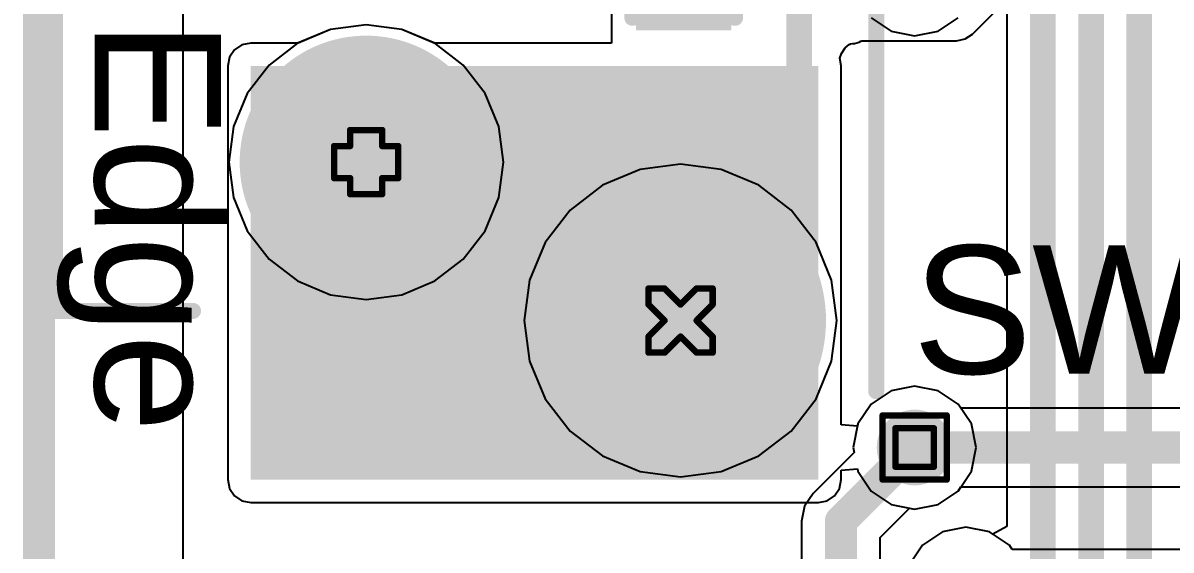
# Model space of a CAD drawing. Header units: inches. Extents: x -8 to 210, y -39 to 109.
# Drawn here: x -0.13 to 8.96, y 39.95 to 44.13 of the extents above; entities that cross this region are included whole.
import ezdxf

# ---------------------------------------------------------------- set-up
doc = ezdxf.new("R2010")
doc.units = ezdxf.units.IN
for name, color, linetype in [('Bottom Layer', 5, 'Continuous'), ('Bottom Overlay', 54, 'Continuous'), ('Bottom Paste', 16, 'Continuous'), ('Bottom Solder', 6, 'Continuous'), ('Drill Drawing', 1, 'Continuous'), ('Multi-Layer', 9, 'Continuous'), ('Pad Holes', 156, 'Continuous'), ('Top Board_outline-Bottom 3D Body', 216, 'Continuous'), ('Top Layer', 1, 'Continuous'), ('Top Overlay', 2, 'Continuous'), ('Top Solder', 216, 'Continuous'), ('Via Holes', 16, 'Continuous')]:
    doc.layers.add(name, color=color, linetype=linetype)
doc.styles.add('Arial', font='', dxfattribs={"height": 0.2})
doc.styles.get('Arial').set_extended_font_data('Arial')

# ---------------------------------------------------------------- blocks, each defined once
blk = doc.blocks.new('1825027_8_24')
at = {"layer": 'Bottom Layer'}
h = blk.add_hatch(color=5, dxfattribs=at)
edge = h.paths.add_edge_path()
edge.add_arc((-3.505, 1.245), 1.05, 0, 360)
h = blk.add_hatch(color=5, dxfattribs=at)
edge = h.paths.add_edge_path()
edge.add_arc((3.505, 1.245), 1.05, 0, 360)
h = blk.add_hatch(color=5, dxfattribs=at)
edge = h.paths.add_edge_path()
edge.add_arc((-2.25, -1.245), 0.9, 0, 360)
h = blk.add_hatch(color=5, dxfattribs=at)
edge = h.paths.add_edge_path()
edge.add_arc((2.25, -1.245), 0.9, 0, 360)
at = {"layer": 'Bottom Solder'}
h = blk.add_hatch(color=6, dxfattribs=at)
edge = h.paths.add_edge_path()
edge.add_arc((-3.505, 1.245), 1.1516, 0, 360)
h = blk.add_hatch(color=6, dxfattribs=at)
edge = h.paths.add_edge_path()
edge.add_arc((3.505, 1.245), 1.1516, 0, 360)
h = blk.add_hatch(color=6, dxfattribs=at)
edge = h.paths.add_edge_path()
edge.add_arc((-2.25, -1.245), 1.0016, 0, 360)
h = blk.add_hatch(color=6, dxfattribs=at)
edge = h.paths.add_edge_path()
edge.add_arc((2.25, -1.245), 1.0016, 0, 360)
at = {"layer": 'Multi-Layer'}
h = blk.add_hatch(color=9, dxfattribs=at)
edge = h.paths.add_edge_path()
edge.add_arc((-3.505, 1.245), 1.05, 0, 360)
h = blk.add_hatch(color=9, dxfattribs=at)
edge = h.paths.add_edge_path()
edge.add_arc((3.505, 1.245), 1.05, 0, 360)
h = blk.add_hatch(color=9, dxfattribs=at)
edge = h.paths.add_edge_path()
edge.add_arc((-2.25, -1.245), 0.9, 0, 360)
h = blk.add_hatch(color=9, dxfattribs=at)
edge = h.paths.add_edge_path()
edge.add_arc((2.25, -1.245), 0.9, 0, 360)
at = {"layer": 'Pad Holes'}
h = blk.add_hatch(color=7, dxfattribs=at)
edge = h.paths.add_edge_path()
edge.add_arc((-3.505, 1.245), 0.65, 0, 360)
h = blk.add_hatch(color=7, dxfattribs=at)
edge = h.paths.add_edge_path()
edge.add_arc((3.505, 1.245), 0.65, 0, 360)
h = blk.add_hatch(color=7, dxfattribs=at)
edge = h.paths.add_edge_path()
edge.add_arc((-2.25, -1.245), 0.55, 0, 360)
h = blk.add_hatch(color=7, dxfattribs=at)
edge = h.paths.add_edge_path()
edge.add_arc((2.25, -1.245), 0.55, 0, 360)
at = {"layer": 'Top Layer'}
h = blk.add_hatch(color=1, dxfattribs=at)
edge = h.paths.add_edge_path()
edge.add_arc((-3.505, 1.245), 1.05, 0, 360)
h = blk.add_hatch(color=1, dxfattribs=at)
edge = h.paths.add_edge_path()
edge.add_arc((3.505, 1.245), 1.05, 0, 360)
h = blk.add_hatch(color=1, dxfattribs=at)
edge = h.paths.add_edge_path()
edge.add_arc((-2.25, -1.245), 0.9, 0, 360)
h = blk.add_hatch(color=1, dxfattribs=at)
edge = h.paths.add_edge_path()
edge.add_arc((2.25, -1.245), 0.9, 0, 360)
at = {"layer": 'Top Solder'}
h = blk.add_hatch(color=216, dxfattribs=at)
edge = h.paths.add_edge_path()
edge.add_arc((-3.505, 1.245), 1.1516, 0, 360)
h = blk.add_hatch(color=216, dxfattribs=at)
edge = h.paths.add_edge_path()
edge.add_arc((3.505, 1.245), 1.1516, 0, 360)
h = blk.add_hatch(color=216, dxfattribs=at)
edge = h.paths.add_edge_path()
edge.add_arc((-2.25, -1.245), 1.0016, 0, 360)
h = blk.add_hatch(color=216, dxfattribs=at)
edge = h.paths.add_edge_path()
edge.add_arc((2.25, -1.245), 1.0016, 0, 360)
at = {"layer": 'Top Overlay'}
for points in [[(4.064, 2.794, 0.127, 0.127, 0), (-4.0132, 2.794, 0.127, 0.127, 0)], [(-3.429, -3.7084, 0.127, 0.127, 0), (-3.429, -2.6162, 0.127, 0.127, 0)], [(3.429, -3.7084, 0.127, 0.127, 0), (3.429, -2.6162, 0.127, 0.127, 0)], [(3.429, -3.7084, 0.127, 0.127, 0), (-3.429, -3.7084, 0.127, 0.127, 0)]]:
    blk.add_lwpolyline(points, format="xyseb", dxfattribs=at)
for points in [[(-4.045, 2.794, 0.0635, 0.0635, 1), (-3.9815, 2.794, 0.0635, 0.0635, 1)], [(4.0322, 2.794, 0.0635, 0.0635, 1), (4.0957, 2.794, 0.0635, 0.0635, 1)], [(-3.4607, -2.6162, 0.0635, 0.0635, 1), (-3.3973, -2.6162, 0.0635, 0.0635, 1)], [(3.3973, -2.6162, 0.0635, 0.0635, 1), (3.4607, -2.6162, 0.0635, 0.0635, 1)], [(-3.4607, -3.7084, 0.0635, 0.0635, 1), (-3.3973, -3.7084, 0.0635, 0.0635, 1)], [(-3.4607, -3.7084, 0.0635, 0.0635, 1), (-3.3973, -3.7084, 0.0635, 0.0635, 1)], [(3.3973, -3.7084, 0.0635, 0.0635, 1), (3.4607, -3.7084, 0.0635, 0.0635, 1)], [(3.3973, -3.7084, 0.0635, 0.0635, 1), (3.4607, -3.7084, 0.0635, 0.0635, 1)]]:
    blk.add_lwpolyline(points, format="xyseb", close=True, dxfattribs=at)
at = {"layer": 'Top Overlay', "style": 'Arial'}
blk.add_text('PCB Edge', height=1, dxfattribs=at).set_placement((-2.1336, -3.3937))
blk = doc.blocks.new('C___0402_B_135')
at = {"layer": 'Bottom Layer'}
for points in [[(-0.2413, 0.3175), (-0.2413, -0.3175), (-0.6985, -0.3175), (-0.6985, 0.3175)], [(0.6985, 0.3175), (0.6985, -0.3175), (0.2413, -0.3175), (0.2413, 0.3175)]]:
    blk.add_hatch(color=5, dxfattribs=at).paths.add_polyline_path(points)
at = {"layer": 'Bottom Paste'}
for points in [[(-0.2413, 0.3175), (-0.2413, -0.3175), (-0.6985, -0.3175), (-0.6985, 0.3175)], [(0.6985, 0.3175), (0.6985, -0.3175), (0.2413, -0.3175), (0.2413, 0.3175)]]:
    blk.add_hatch(color=16, dxfattribs=at).paths.add_polyline_path(points)
at = {"layer": 'Bottom Solder'}
for points in [[(-0.1813, 0.3775), (-0.1813, -0.3775), (-0.7585, -0.3775), (-0.7585, 0.3775)], [(0.7585, 0.3775), (0.7585, -0.3775), (0.1813, -0.3775), (0.1813, 0.3775)]]:
    blk.add_hatch(color=6, dxfattribs=at).paths.add_polyline_path(points)
at = {"layer": 'Bottom Overlay'}
for points in [[(-0.7874, -0.4064, 0.127, 0.127, 0), (-0.7874, 0.4064, 0.127, 0.127, 0)], [(-0.2794, 0.4064, 0.127, 0.127, 0), (-0.7874, 0.4064, 0.127, 0.127, 0)], [(0.7874, 0.4064, 0.127, 0.127, 0), (0.2794, 0.4064, 0.127, 0.127, 0)], [(0.7874, -0.4064, 0.127, 0.127, 0), (0.7874, 0.4064, 0.127, 0.127, 0)], [(-0.2794, -0.4064, 0.127, 0.127, 0), (-0.7874, -0.4064, 0.127, 0.127, 0)], [(0.7874, -0.4064, 0.127, 0.127, 0), (0.2794, -0.4064, 0.127, 0.127, 0)]]:
    blk.add_lwpolyline(points, format="xyseb", dxfattribs=at)
for points in [[(-0.8191, 0.4064, 0.0635, 0.0635, 1), (-0.7556, 0.4064, 0.0635, 0.0635, 1)], [(-0.8191, 0.4064, 0.0635, 0.0635, 1), (-0.7556, 0.4064, 0.0635, 0.0635, 1)], [(-0.3111, 0.4064, 0.0635, 0.0635, 1), (-0.2477, 0.4064, 0.0635, 0.0635, 1)], [(0.2477, 0.4064, 0.0635, 0.0635, 1), (0.3111, 0.4064, 0.0635, 0.0635, 1)], [(0.7556, 0.4064, 0.0635, 0.0635, 1), (0.8191, 0.4064, 0.0635, 0.0635, 1)], [(0.7556, 0.4064, 0.0635, 0.0635, 1), (0.8191, 0.4064, 0.0635, 0.0635, 1)], [(-0.8191, -0.4064, 0.0635, 0.0635, 1), (-0.7556, -0.4064, 0.0635, 0.0635, 1)], [(-0.8191, -0.4064, 0.0635, 0.0635, 1), (-0.7556, -0.4064, 0.0635, 0.0635, 1)], [(-0.3111, -0.4064, 0.0635, 0.0635, 1), (-0.2477, -0.4064, 0.0635, 0.0635, 1)], [(0.2477, -0.4064, 0.0635, 0.0635, 1), (0.3111, -0.4064, 0.0635, 0.0635, 1)], [(0.7556, -0.4064, 0.0635, 0.0635, 1), (0.8191, -0.4064, 0.0635, 0.0635, 1)], [(0.7556, -0.4064, 0.0635, 0.0635, 1), (0.8191, -0.4064, 0.0635, 0.0635, 1)]]:
    blk.add_lwpolyline(points, format="xyseb", close=True, dxfattribs=at)

msp = doc.modelspace()

# ---------------------------------------------------------------- hatches: boundary and pattern name
at = {"layer": 'Bottom Layer'}
msp.add_hatch(color=5, dxfattribs=at).paths.add_polyline_path([(1.6764, 40.513), (6.1722, 40.513), (6.1722, 43.7896), (1.6764, 43.7896)])
h = msp.add_hatch(color=5, dxfattribs=at)
edge = h.paths.add_edge_path()
edge.add_arc((6.9342, 40.767), 0.3, 0, 360)
at = {"layer": 'Top Layer'}
h = msp.add_hatch(color=1, dxfattribs=at)
edge = h.paths.add_edge_path()
edge.add_arc((6.9342, 40.767), 0.3, 0, 360)
at = {"layer": 'Via Holes'}
h = msp.add_hatch(color=7, dxfattribs=at)
edge = h.paths.add_edge_path()
edge.add_arc((6.9342, 40.767), 0.15, 0, 360)

# ---------------------------------------------------------------- linework, layer by layer
at = {"layer": 'Bottom Layer'}
for p, q in [((1.1426, 24.8412), (1.1426, 56.8448)), ((7.3926, 44.0424), (8.6085, 45.2583)), ((4.5339, 44.2341), (4.5339, 43.9709)), ((2.5908, 44.1147), (2.3094, 44.0777)), ((2.8722, 44.0777), (2.5908, 44.1147)), ((2.3094, 44.0777), (2.0517, 43.9709)), ((3.1299, 43.9709), (2.8722, 44.0777)), ((7.3338, 44.0031), (7.3926, 44.0424)), ((1.5482, 43.9178), (1.5089, 43.859)), ((1.607, 43.9571), (1.5482, 43.9178)), ((1.6764, 43.9709), (1.607, 43.9571)), ((2.0517, 43.9709), (1.6764, 43.9709)), ((4.5339, 43.9709), (3.1299, 43.9709)), ((6.3552, 43.8881), (6.3834, 43.9319)), ((6.3834, 43.9319), (6.4151, 43.9591)), ((6.4151, 43.9591), (6.4262, 43.9639)), ((6.4262, 43.9639), (6.4416, 43.967)), ((6.4416, 43.967), (6.4573, 43.9666)), ((6.4573, 43.9666), (6.4759, 43.9738)), ((6.4759, 43.9738), (6.4956, 43.9777)), ((6.4956, 43.9777), (6.5086, 43.9864)), ((6.5086, 43.9864), (6.5161, 43.9893)), ((6.5161, 43.9893), (7.2644, 43.9893)), ((7.2644, 43.9893), (7.3338, 44.0031)), ((1.5089, 43.859), (1.4951, 43.7896)), ((6.3411, 43.852), (6.3552, 43.8881)), ((6.3535, 43.7896), (6.3411, 43.852)), ((1.4951, 43.7896), (1.4951, 40.513)), ((6.3535, 40.9476), (6.3535, 43.7896)), ((6.7478, 41.2171), (6.5897, 41.1115)), ((6.9342, 41.2542), (6.7478, 41.2171)), ((7.1206, 41.2171), (6.9342, 41.2542)), ((7.2787, 41.1115), (7.1206, 41.2171)), ((6.5897, 41.1115), (6.4841, 40.9534)), ((7.3012, 41.0778), (7.2787, 41.1115)), ((9.412, 41.0778), (7.3012, 41.0778)), ((6.4805, 40.9351), (6.3535, 40.9476)), ((6.4841, 40.9534), (6.4805, 40.9351)), ((6.3535, 40.5864), (6.4805, 40.5989)), ((6.3535, 40.513), (6.3535, 40.5864)), ((6.4805, 40.5989), (6.4841, 40.5806)), ((6.4841, 40.5806), (6.5897, 40.4225)), ((1.4951, 40.513), (1.5089, 40.4436)), ((6.3397, 40.4436), (6.3535, 40.513)), ((1.5089, 40.4436), (1.5482, 40.3848)), ((1.5482, 40.3848), (1.607, 40.3455)), ((6.2416, 40.3455), (6.3004, 40.3848)), ((6.3004, 40.3848), (6.3397, 40.4436)), ((6.5897, 40.4225), (6.7478, 40.3169)), ((7.1206, 40.3169), (7.2787, 40.4225)), ((7.2787, 40.4225), (7.3012, 40.4562)), ((7.3012, 40.4562), (9.412, 40.4562)), ((1.607, 40.3455), (1.6764, 40.3317)), ((1.6764, 40.3317), (6.1722, 40.3317)), ((6.1722, 40.3317), (6.2416, 40.3455)), ((6.7478, 40.3169), (6.9342, 40.2798)), ((6.9342, 40.2798), (7.1206, 40.3169)), ((7.1542, 40.0995), (6.9961, 39.9939)), ((7.3406, 40.1366), (7.1542, 40.0995)), ((7.527, 40.0995), (7.3406, 40.1366)), ((7.6851, 39.9939), (7.527, 40.0995)), ((6.9961, 39.9939), (6.8905, 39.8358)), ((7.7076, 39.9602), (7.6851, 39.9939)), ((9.412, 39.9602), (7.7076, 39.9602))]:
    msp.add_line(p, q, dxfattribs=at)
for points in [[(6.0198, 43.0616, 0.2032, 0.2032, 0), (6.0198, 45.6184, 0.2032, 0.2032, 0)], [(6.9342, 40.767, 0.254, 0.254, 0), (9.779, 40.767, 0.254, 0.254, 0)]]:
    msp.add_lwpolyline(points, format="xyseb", dxfattribs=at)
for points in [[(5.969, 43.0616, 0.1016, 0.1016, 1), (6.0706, 43.0616, 0.1016, 0.1016, 1)], [(6.8707, 40.767, 0.127, 0.127, 1), (6.9977, 40.767, 0.127, 0.127, 1)]]:
    msp.add_lwpolyline(points, format="xyseb", close=True, dxfattribs=at)
at = {"layer": 'Drill Drawing'}
for points in [[(2.4638, 43.1546, 0.0508, 0.0508, 0), (2.4638, 43.2816, 0.0508, 0.0508, 0)], [(2.4638, 43.2816, 0.0508, 0.0508, 0), (2.7178, 43.2816, 0.0508, 0.0508, 0)], [(2.7178, 43.1546, 0.0508, 0.0508, 0), (2.7178, 43.2816, 0.0508, 0.0508, 0)], [(2.3368, 42.9006, 0.0508, 0.0508, 0), (2.3368, 43.1546, 0.0508, 0.0508, 0)], [(2.3368, 43.1546, 0.0508, 0.0508, 0), (2.4638, 43.1546, 0.0508, 0.0508, 0)], [(2.7178, 43.1546, 0.0508, 0.0508, 0), (2.8448, 43.1546, 0.0508, 0.0508, 0)], [(2.8448, 42.9006, 0.0508, 0.0508, 0), (2.8448, 43.1546, 0.0508, 0.0508, 0)], [(2.3368, 42.9006, 0.0508, 0.0508, 0), (2.4638, 42.9006, 0.0508, 0.0508, 0)], [(2.4638, 42.7736, 0.0508, 0.0508, 0), (2.4638, 42.9006, 0.0508, 0.0508, 0)], [(2.7178, 42.9006, 0.0508, 0.0508, 0), (2.8448, 42.9006, 0.0508, 0.0508, 0)], [(2.7178, 42.7736, 0.0508, 0.0508, 0), (2.7178, 42.9006, 0.0508, 0.0508, 0)], [(2.4638, 42.7736, 0.0508, 0.0508, 0), (2.7178, 42.7736, 0.0508, 0.0508, 0)], [(4.8268, 41.8996, 0.0508, 0.0508, 0), (4.8268, 42.0266, 0.0508, 0.0508, 0)], [(4.8268, 42.0266, 0.0508, 0.0508, 0), (4.9538, 42.0266, 0.0508, 0.0508, 0)], [(4.9538, 42.0266, 0.0508, 0.0508, 0), (5.0808, 41.8996, 0.0508, 0.0508, 0)], [(5.0808, 41.8996, 0.0508, 0.0508, 0), (5.2078, 42.0266, 0.0508, 0.0508, 0)], [(5.2078, 42.0266, 0.0508, 0.0508, 0), (5.3348, 42.0266, 0.0508, 0.0508, 0)], [(5.3348, 41.8996, 0.0508, 0.0508, 0), (5.3348, 42.0266, 0.0508, 0.0508, 0)], [(4.8268, 41.8996, 0.0508, 0.0508, 0), (4.9538, 41.7726, 0.0508, 0.0508, 0)], [(5.2078, 41.7726, 0.0508, 0.0508, 0), (5.3348, 41.8996, 0.0508, 0.0508, 0)], [(4.8268, 41.6456, 0.0508, 0.0508, 0), (4.9538, 41.7726, 0.0508, 0.0508, 0)], [(5.2078, 41.7726, 0.0508, 0.0508, 0), (5.3348, 41.6456, 0.0508, 0.0508, 0)], [(4.8268, 41.5186, 0.0508, 0.0508, 0), (4.8268, 41.6456, 0.0508, 0.0508, 0)], [(4.9538, 41.5186, 0.0508, 0.0508, 0), (5.0808, 41.6456, 0.0508, 0.0508, 0)], [(5.0808, 41.6456, 0.0508, 0.0508, 0), (5.2078, 41.5186, 0.0508, 0.0508, 0)], [(5.3348, 41.5186, 0.0508, 0.0508, 0), (5.3348, 41.6456, 0.0508, 0.0508, 0)], [(4.8268, 41.5186, 0.0508, 0.0508, 0), (4.9538, 41.5186, 0.0508, 0.0508, 0)], [(5.2078, 41.5186, 0.0508, 0.0508, 0), (5.3348, 41.5186, 0.0508, 0.0508, 0)], [(6.6802, 41.021, 0.0508, 0.0508, 0), (7.1882, 41.021, 0.0508, 0.0508, 0)], [(6.6802, 40.513, 0.0508, 0.0508, 0), (6.6802, 41.021, 0.0508, 0.0508, 0)], [(7.1882, 40.513, 0.0508, 0.0508, 0), (7.1882, 41.021, 0.0508, 0.0508, 0)], [(6.7818, 40.9194, 0.0508, 0.0508, 0), (7.0866, 40.9194, 0.0508, 0.0508, 0)], [(6.7818, 40.6146, 0.0508, 0.0508, 0), (6.7818, 40.9194, 0.0508, 0.0508, 0)], [(7.0866, 40.6146, 0.0508, 0.0508, 0), (7.0866, 40.9194, 0.0508, 0.0508, 0)], [(6.7818, 40.6146, 0.0508, 0.0508, 0), (7.0866, 40.6146, 0.0508, 0.0508, 0)], [(6.6802, 40.513, 0.0508, 0.0508, 0), (7.1882, 40.513, 0.0508, 0.0508, 0)]]:
    msp.add_lwpolyline(points, format="xyseb", dxfattribs=at)
for points in [[(2.4511, 43.2816, 0.0254, 0.0254, 1), (2.4765, 43.2816, 0.0254, 0.0254, 1)], [(2.4511, 43.2816, 0.0254, 0.0254, 1), (2.4765, 43.2816, 0.0254, 0.0254, 1)], [(2.7051, 43.2816, 0.0254, 0.0254, 1), (2.7305, 43.2816, 0.0254, 0.0254, 1)], [(2.7051, 43.2816, 0.0254, 0.0254, 1), (2.7305, 43.2816, 0.0254, 0.0254, 1)], [(2.3241, 43.1546, 0.0254, 0.0254, 1), (2.3495, 43.1546, 0.0254, 0.0254, 1)], [(2.3241, 43.1546, 0.0254, 0.0254, 1), (2.3495, 43.1546, 0.0254, 0.0254, 1)], [(2.4511, 43.1546, 0.0254, 0.0254, 1), (2.4765, 43.1546, 0.0254, 0.0254, 1)], [(2.4511, 43.1546, 0.0254, 0.0254, 1), (2.4765, 43.1546, 0.0254, 0.0254, 1)], [(2.7051, 43.1546, 0.0254, 0.0254, 1), (2.7305, 43.1546, 0.0254, 0.0254, 1)], [(2.7051, 43.1546, 0.0254, 0.0254, 1), (2.7305, 43.1546, 0.0254, 0.0254, 1)], [(2.8321, 43.1546, 0.0254, 0.0254, 1), (2.8575, 43.1546, 0.0254, 0.0254, 1)], [(2.8321, 43.1546, 0.0254, 0.0254, 1), (2.8575, 43.1546, 0.0254, 0.0254, 1)], [(2.3241, 42.9006, 0.0254, 0.0254, 1), (2.3495, 42.9006, 0.0254, 0.0254, 1)], [(2.3241, 42.9006, 0.0254, 0.0254, 1), (2.3495, 42.9006, 0.0254, 0.0254, 1)], [(2.4511, 42.9006, 0.0254, 0.0254, 1), (2.4765, 42.9006, 0.0254, 0.0254, 1)], [(2.4511, 42.9006, 0.0254, 0.0254, 1), (2.4765, 42.9006, 0.0254, 0.0254, 1)], [(2.7051, 42.9006, 0.0254, 0.0254, 1), (2.7305, 42.9006, 0.0254, 0.0254, 1)], [(2.7051, 42.9006, 0.0254, 0.0254, 1), (2.7305, 42.9006, 0.0254, 0.0254, 1)], [(2.8321, 42.9006, 0.0254, 0.0254, 1), (2.8575, 42.9006, 0.0254, 0.0254, 1)], [(2.8321, 42.9006, 0.0254, 0.0254, 1), (2.8575, 42.9006, 0.0254, 0.0254, 1)], [(2.4511, 42.7736, 0.0254, 0.0254, 1), (2.4765, 42.7736, 0.0254, 0.0254, 1)], [(2.4511, 42.7736, 0.0254, 0.0254, 1), (2.4765, 42.7736, 0.0254, 0.0254, 1)], [(2.7051, 42.7736, 0.0254, 0.0254, 1), (2.7305, 42.7736, 0.0254, 0.0254, 1)], [(2.7051, 42.7736, 0.0254, 0.0254, 1), (2.7305, 42.7736, 0.0254, 0.0254, 1)], [(4.8141, 42.0266, 0.0254, 0.0254, 1), (4.8395, 42.0266, 0.0254, 0.0254, 1)], [(4.8141, 42.0266, 0.0254, 0.0254, 1), (4.8395, 42.0266, 0.0254, 0.0254, 1)], [(4.9411, 42.0266, 0.0254, 0.0254, 1), (4.9665, 42.0266, 0.0254, 0.0254, 1)], [(4.9411, 42.0266, 0.0254, 0.0254, 1), (4.9665, 42.0266, 0.0254, 0.0254, 1)], [(5.1951, 42.0266, 0.0254, 0.0254, 1), (5.2205, 42.0266, 0.0254, 0.0254, 1)], [(5.1951, 42.0266, 0.0254, 0.0254, 1), (5.2205, 42.0266, 0.0254, 0.0254, 1)], [(5.3221, 42.0266, 0.0254, 0.0254, 1), (5.3475, 42.0266, 0.0254, 0.0254, 1)], [(5.3221, 42.0266, 0.0254, 0.0254, 1), (5.3475, 42.0266, 0.0254, 0.0254, 1)], [(4.8141, 41.8996, 0.0254, 0.0254, 1), (4.8395, 41.8996, 0.0254, 0.0254, 1)], [(4.8141, 41.8996, 0.0254, 0.0254, 1), (4.8395, 41.8996, 0.0254, 0.0254, 1)], [(5.0681, 41.8996, 0.0254, 0.0254, 1), (5.0935, 41.8996, 0.0254, 0.0254, 1)], [(5.0681, 41.8996, 0.0254, 0.0254, 1), (5.0935, 41.8996, 0.0254, 0.0254, 1)], [(5.3221, 41.8996, 0.0254, 0.0254, 1), (5.3475, 41.8996, 0.0254, 0.0254, 1)], [(5.3221, 41.8996, 0.0254, 0.0254, 1), (5.3475, 41.8996, 0.0254, 0.0254, 1)], [(4.9411, 41.7726, 0.0254, 0.0254, 1), (4.9665, 41.7726, 0.0254, 0.0254, 1)], [(4.9411, 41.7726, 0.0254, 0.0254, 1), (4.9665, 41.7726, 0.0254, 0.0254, 1)], [(5.1951, 41.7726, 0.0254, 0.0254, 1), (5.2205, 41.7726, 0.0254, 0.0254, 1)], [(5.1951, 41.7726, 0.0254, 0.0254, 1), (5.2205, 41.7726, 0.0254, 0.0254, 1)], [(4.8141, 41.6456, 0.0254, 0.0254, 1), (4.8395, 41.6456, 0.0254, 0.0254, 1)], [(4.8141, 41.6456, 0.0254, 0.0254, 1), (4.8395, 41.6456, 0.0254, 0.0254, 1)], [(5.0681, 41.6456, 0.0254, 0.0254, 1), (5.0935, 41.6456, 0.0254, 0.0254, 1)], [(5.0681, 41.6456, 0.0254, 0.0254, 1), (5.0935, 41.6456, 0.0254, 0.0254, 1)], [(5.3221, 41.6456, 0.0254, 0.0254, 1), (5.3475, 41.6456, 0.0254, 0.0254, 1)], [(5.3221, 41.6456, 0.0254, 0.0254, 1), (5.3475, 41.6456, 0.0254, 0.0254, 1)], [(4.8141, 41.5186, 0.0254, 0.0254, 1), (4.8395, 41.5186, 0.0254, 0.0254, 1)], [(4.8141, 41.5186, 0.0254, 0.0254, 1), (4.8395, 41.5186, 0.0254, 0.0254, 1)], [(4.9411, 41.5186, 0.0254, 0.0254, 1), (4.9665, 41.5186, 0.0254, 0.0254, 1)], [(4.9411, 41.5186, 0.0254, 0.0254, 1), (4.9665, 41.5186, 0.0254, 0.0254, 1)], [(5.1951, 41.5186, 0.0254, 0.0254, 1), (5.2205, 41.5186, 0.0254, 0.0254, 1)], [(5.1951, 41.5186, 0.0254, 0.0254, 1), (5.2205, 41.5186, 0.0254, 0.0254, 1)], [(5.3221, 41.5186, 0.0254, 0.0254, 1), (5.3475, 41.5186, 0.0254, 0.0254, 1)], [(5.3221, 41.5186, 0.0254, 0.0254, 1), (5.3475, 41.5186, 0.0254, 0.0254, 1)], [(6.6675, 41.021, 0.0254, 0.0254, 1), (6.6929, 41.021, 0.0254, 0.0254, 1)], [(6.6675, 41.021, 0.0254, 0.0254, 1), (6.6929, 41.021, 0.0254, 0.0254, 1)], [(7.1755, 41.021, 0.0254, 0.0254, 1), (7.2009, 41.021, 0.0254, 0.0254, 1)], [(7.1755, 41.021, 0.0254, 0.0254, 1), (7.2009, 41.021, 0.0254, 0.0254, 1)], [(6.7691, 40.9194, 0.0254, 0.0254, 1), (6.7945, 40.9194, 0.0254, 0.0254, 1)], [(6.7691, 40.9194, 0.0254, 0.0254, 1), (6.7945, 40.9194, 0.0254, 0.0254, 1)], [(7.0739, 40.9194, 0.0254, 0.0254, 1), (7.0993, 40.9194, 0.0254, 0.0254, 1)], [(7.0739, 40.9194, 0.0254, 0.0254, 1), (7.0993, 40.9194, 0.0254, 0.0254, 1)], [(6.7691, 40.6146, 0.0254, 0.0254, 1), (6.7945, 40.6146, 0.0254, 0.0254, 1)], [(6.7691, 40.6146, 0.0254, 0.0254, 1), (6.7945, 40.6146, 0.0254, 0.0254, 1)], [(7.0739, 40.6146, 0.0254, 0.0254, 1), (7.0993, 40.6146, 0.0254, 0.0254, 1)], [(7.0739, 40.6146, 0.0254, 0.0254, 1), (7.0993, 40.6146, 0.0254, 0.0254, 1)], [(6.6675, 40.513, 0.0254, 0.0254, 1), (6.6929, 40.513, 0.0254, 0.0254, 1)], [(6.6675, 40.513, 0.0254, 0.0254, 1), (6.6929, 40.513, 0.0254, 0.0254, 1)], [(7.1755, 40.513, 0.0254, 0.0254, 1), (7.2009, 40.513, 0.0254, 0.0254, 1)], [(7.1755, 40.513, 0.0254, 0.0254, 1), (7.2009, 40.513, 0.0254, 0.0254, 1)]]:
    msp.add_lwpolyline(points, format="xyseb", close=True, dxfattribs=at)
at = {"layer": 'Top Board_outline-Bottom 3D Body'}
msp.add_lwpolyline([(0, 62.484, 0.254, 0.254, 0), (0, 0, 0.254, 0.254, 0)], format="xyseb", dxfattribs=at)
at = {"layer": 'Top Layer'}
for p, q in [((1.1426, 39.6362), (1.1426, 56.8448)), ((7.6653, 45.8178), (7.6653, 40.1418)), ((2.5908, 44.1147), (2.3094, 44.0777)), ((2.8722, 44.0777), (2.5908, 44.1147)), ((6.5897, 44.1706), (6.7478, 44.065)), ((7.1206, 44.065), (7.2787, 44.1706)), ((2.3094, 44.0777), (2.0473, 43.9691)), ((3.1343, 43.9691), (2.8722, 44.0777)), ((6.7478, 44.065), (6.9342, 44.0279)), ((6.9342, 44.0279), (7.1206, 44.065)), ((2.0473, 43.9691), (1.8221, 43.7963)), ((3.3595, 43.7963), (3.1343, 43.9691)), ((1.8221, 43.7963), (1.6493, 43.5711)), ((3.5323, 43.5711), (3.3595, 43.7963)), ((1.6493, 43.5711), (1.5407, 43.309)), ((3.6409, 43.309), (3.5323, 43.5711)), ((1.5407, 43.309), (1.5037, 43.0276)), ((3.6779, 43.0276), (3.6409, 43.309)), ((1.5037, 43.0276), (1.5407, 42.7462)), ((3.6409, 42.7462), (3.6779, 43.0276)), ((5.0808, 43.011), (4.7603, 42.9688)), ((5.4013, 42.9688), (5.0808, 43.011)), ((4.7603, 42.9688), (4.4616, 42.8451)), ((5.7, 42.8451), (5.4013, 42.9688)), ((4.4616, 42.8451), (4.2051, 42.6483)), ((5.9565, 42.6483), (5.7, 42.8451)), ((1.5407, 42.7462), (1.6493, 42.4841)), ((3.5323, 42.4841), (3.6409, 42.7462)), ((4.2051, 42.6483), (4.0083, 42.3918)), ((6.1533, 42.3918), (5.9565, 42.6483)), ((1.6493, 42.4841), (1.8221, 42.2589)), ((3.3595, 42.2589), (3.5323, 42.4841)), ((4.0083, 42.3918), (3.8846, 42.0931)), ((6.277, 42.0931), (6.1533, 42.3918)), ((1.8221, 42.2589), (2.0473, 42.0861)), ((3.1343, 42.0861), (3.3595, 42.2589)), ((2.0473, 42.0861), (2.3094, 41.9775)), ((2.8722, 41.9775), (3.1343, 42.0861)), ((3.8846, 42.0931), (3.8424, 41.7726)), ((6.3192, 41.7726), (6.277, 42.0931)), ((2.3094, 41.9775), (2.5908, 41.9405)), ((2.5908, 41.9405), (2.8722, 41.9775)), ((3.8424, 41.7726), (3.8846, 41.4521)), ((6.277, 41.4521), (6.3192, 41.7726)), ((3.8846, 41.4521), (4.0083, 41.1534)), ((6.1533, 41.1534), (6.277, 41.4521)), ((6.7478, 41.2171), (6.5897, 41.1115)), ((6.9342, 41.2542), (6.7478, 41.2171)), ((7.1206, 41.2171), (6.9342, 41.2542)), ((7.2787, 41.1115), (7.1206, 41.2171)), ((4.0083, 41.1534), (4.2051, 40.8969)), ((5.9565, 40.8969), (6.1533, 41.1534)), ((6.5897, 41.1115), (6.4841, 40.9534)), ((7.3843, 40.9534), (7.2787, 41.1115)), ((6.4841, 40.9534), (6.447, 40.767)), ((7.4214, 40.767), (7.3843, 40.9534)), ((4.2051, 40.8969), (4.4616, 40.7001)), ((5.7, 40.7001), (5.9565, 40.8969)), ((6.447, 40.767), (6.4549, 40.7272)), ((7.3843, 40.5806), (7.4214, 40.767)), ((4.4616, 40.7001), (4.7603, 40.5764)), ((5.4013, 40.5764), (5.7, 40.7001)), ((6.4549, 40.7272), (6.1303, 40.4025)), ((4.7603, 40.5764), (5.0808, 40.5342)), ((5.0808, 40.5342), (5.4013, 40.5764)), ((7.2787, 40.4225), (7.3843, 40.5806)), ((6.1303, 40.4025), (6.0629, 40.3017)), ((7.1206, 40.3169), (7.2787, 40.4225)), ((6.0629, 40.3017), (6.0392, 40.1828)), ((6.6608, 40.0541), (6.8944, 40.2877)), ((6.8944, 40.2877), (6.9342, 40.2798)), ((6.9342, 40.2798), (7.1206, 40.3169)), ((6.0392, 40.1828), (6.0392, 29.718)), ((7.1542, 40.0995), (6.9961, 39.9939)), ((7.3406, 40.1366), (7.1542, 40.0995)), ((7.527, 40.0995), (7.3406, 40.1366)), ((7.5533, 40.0819), (7.527, 40.0995)), ((7.6653, 40.1418), (7.5533, 40.0819)), ((6.6608, 29.8467), (6.6608, 40.0541)), ((6.9961, 39.9939), (6.8905, 39.8358))]:
    msp.add_line(p, q, dxfattribs=at)
for points in [[(7.9502, 29.3716, 0.2032, 0.2032, 0), (7.9502, 45.8179, 0.2032, 0.2032, 0)], [(8.3312, 29.5294, 0.2032, 0.2032, 0), (8.3312, 45.66, 0.2032, 0.2032, 0)], [(8.7122, 29.6872, 0.2032, 0.2032, 0), (8.7122, 45.5022, 0.2032, 0.2032, 0)], [(6.35, 40.1828, 0.254, 0.254, 0), (6.9342, 40.767, 0.254, 0.254, 0)], [(6.35, 29.718, 0.254, 0.254, 0), (6.35, 40.1828, 0.254, 0.254, 0)]]:
    msp.add_lwpolyline(points, format="xyseb", dxfattribs=at)
for points in [[(6.8707, 40.767, 0.127, 0.127, 1), (6.9977, 40.767, 0.127, 0.127, 1)], [(6.2865, 40.1828, 0.127, 0.127, 1), (6.4135, 40.1828, 0.127, 0.127, 1)], [(6.2865, 40.1828, 0.127, 0.127, 1), (6.4135, 40.1828, 0.127, 0.127, 1)]]:
    msp.add_lwpolyline(points, format="xyseb", close=True, dxfattribs=at)

# ---------------------------------------------------------------- block references
at = {"rotation": 270}
for name, p in [('1825027_8_24', (3.8358, 45.2776)), ('C___0402_B_135', (5.1054, 43.8912))]:
    msp.add_blockref(name, p, dxfattribs=at)

# ---------------------------------------------------------------- texts
at = {"layer": 'Top Overlay', "style": 'Arial'}
msp.add_text('SW1', height=1.016, dxfattribs=at).set_placement((6.9176, 41.3514))

doc.saveas('drawing.dxf')
